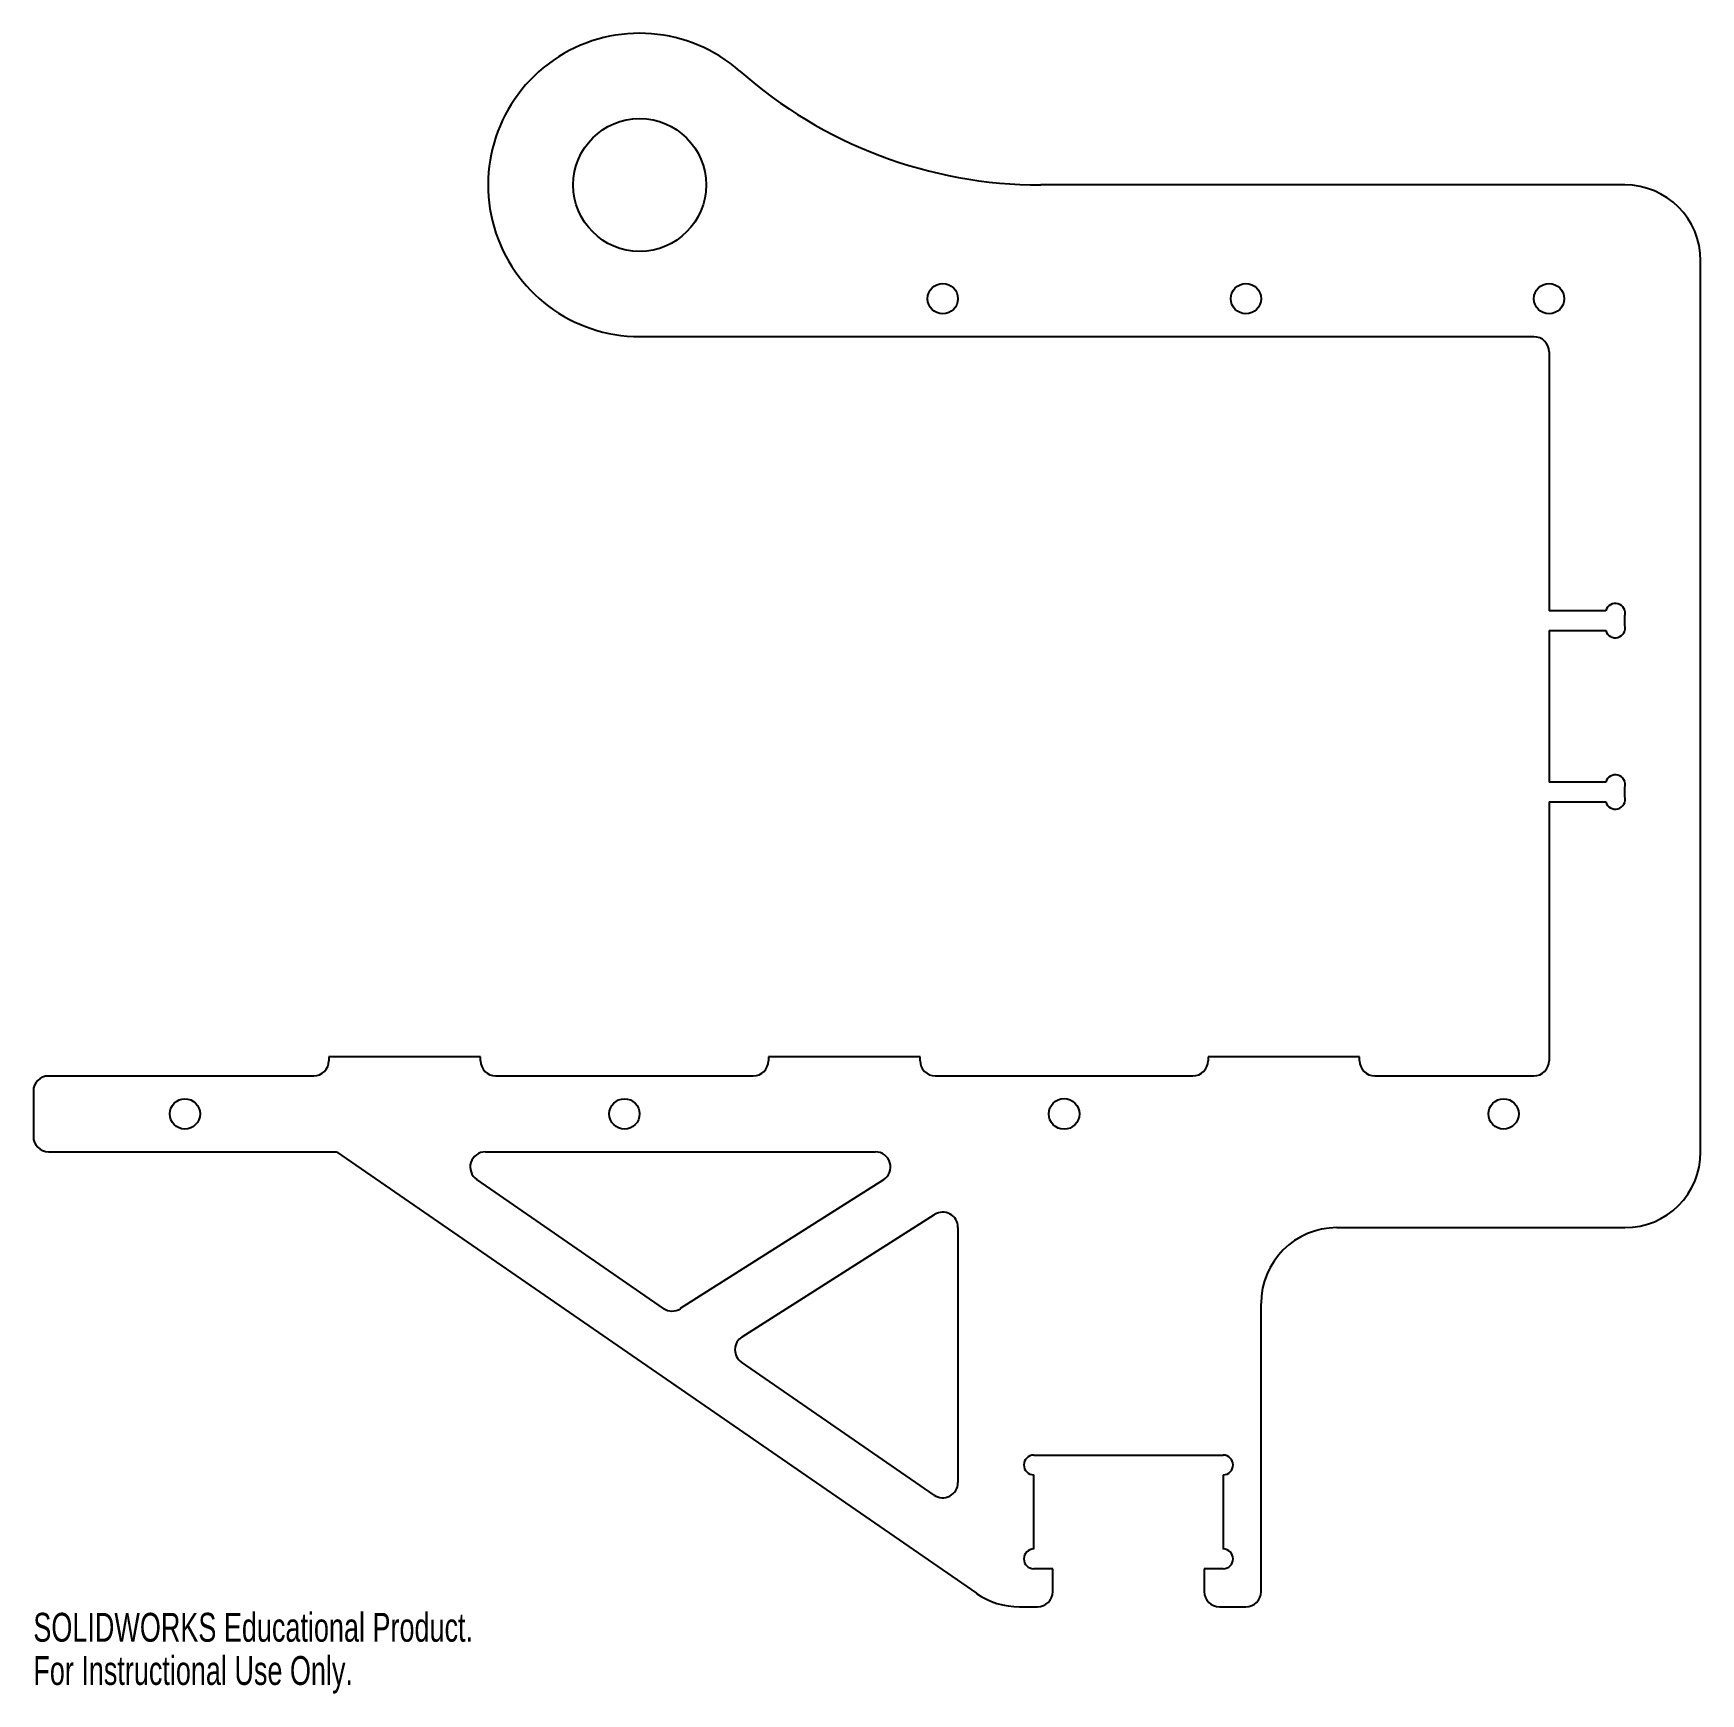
# Model space of a CAD drawing. Header units: inches. Extents: x -11 to 0, y -6.5 to 4.4.
import ezdxf

# ---------------------------------------------------------------- set-up
doc = ezdxf.new("R2010")
doc.units = ezdxf.units.IN
doc.header["$MEASUREMENT"] = 0
doc.styles.add('SLDTEXTSTYLE0', font='TXT', dxfattribs={"width": 0.7})

msp = doc.modelspace()

# ---------------------------------------------------------------- linework, layer by layer
at = {"color": 7, "linetype": 'Continuous', "lineweight": 25}
for p, q in [((-0.5, 3.438), (-4.354, 3.438)), ((0, -2.938), (0, 2.938)), ((-7, 2.438), (-1.1, 2.438)), ((-1, 2.337), (-1, 0.63)), ((-0.625, 0.63), (-1, 0.63)), ((-0.5, 0.535), (-0.5, 0.595)), ((-1, 0.5), (-0.625, 0.5)), ((-1, 0.5), (-1, -0.5)), ((-0.625, -0.5), (-1, -0.5)), ((-0.5, -0.595), (-0.5, -0.535)), ((-1, -0.63), (-0.625, -0.63)), ((-1, -0.63), (-1, -2.337)), ((-8.05, -2.312), (-9.05, -2.312)), ((-9.05, -2.312), (-9.05, -2.337)), ((-8.05, -2.337), (-8.05, -2.312)), ((-5.15, -2.312), (-6.15, -2.312)), ((-6.15, -2.312), (-6.15, -2.337)), ((-5.15, -2.337), (-5.15, -2.312)), ((-2.25, -2.312), (-3.25, -2.312)), ((-3.25, -2.312), (-3.25, -2.337)), ((-2.25, -2.337), (-2.25, -2.312)), ((-9.15, -2.438), (-10.9, -2.438)), ((-6.25, -2.438), (-7.95, -2.438)), ((-3.35, -2.438), (-5.05, -2.438)), ((-1.1, -2.438), (-2.15, -2.438)), ((-11, -2.538), (-11, -2.837)), ((-10.9, -2.938), (-9, -2.938)), ((-9, -2.938), (-4.778, -5.849)), ((-8.018, -2.938), (-5.445, -2.938)), ((-6.842, -3.97), (-8.075, -3.12)), ((-5.392, -3.122), (-6.732, -3.972)), ((-6.324, -4.158), (-5.054, -3.352)), ((-4.9, -3.436), (-4.9, -5.119)), ((-2.4, -3.438), (-0.5, -3.438)), ((-2.9, -5.838), (-2.9, -3.938)), ((-5.057, -5.201), (-6.328, -4.325)), ((-4.4, -4.938), (-3.15, -4.938)), ((-4.4, -5.558), (-4.4, -5.067)), ((-3.15, -5.067), (-3.15, -5.558)), ((-4.275, -5.688), (-4.4, -5.688)), ((-4.275, -5.838), (-4.275, -5.688)), ((-3.15, -5.688), (-3.275, -5.688)), ((-3.275, -5.688), (-3.275, -5.838)), ((-4.494, -5.938), (-4.375, -5.938)), ((-3.175, -5.938), (-3, -5.938))]:
    msp.add_line(p, q, dxfattribs=at)
for centre, radius in [((-7, 3.438), 0.438), ((-5, 2.688), 0.1), ((-3, 2.688), 0.1), ((-1, 2.688), 0.1), ((-10, -2.688), 0.1), ((-7.1, -2.688), 0.1), ((-4.2, -2.688), 0.101), ((-1.3, -2.688), 0.1)]:
    msp.add_circle(centre, radius, dxfattribs=at)
for centre, radius, start, end in [((-7, 3.438), 1, 48.5904, 270), ((-4.354, 6.438), 3, 228.5904, 270), ((-0.5, 2.938), 0.5, 0, 90), ((-1.1, 2.337), 0.1, 0, 90), ((-0.563, 0.613), 0.065, 344.3815, 164.3815), ((-0.563, 0.517), 0.065, 195.6185, 15.6185), ((-0.563, -0.517), 0.065, 344.3815, 164.3815), ((-0.563, -0.613), 0.065, 195.6185, 15.6185), ((-9.15, -2.337), 0.1, 270, 0), ((-7.95, -2.337), 0.1, 180, 270), ((-6.25, -2.337), 0.1, 270, 0), ((-5.05, -2.337), 0.1, 180, 270), ((-3.35, -2.337), 0.1, 270, 0), ((-2.15, -2.337), 0.1, 180, 270), ((-1.1, -2.337), 0.1, 270, 0), ((-10.9, -2.538), 0.1, 90, 180), ((-10.9, -2.837), 0.1, 180, 270), ((-8.018, -3.038), 0.1, 90, 235.4077), ((-5.445, -3.038), 0.1, 302.4026, 90), ((-0.5, -2.938), 0.5, 270, 0), ((-5, -3.436), 0.1, 0, 122.4026), ((-2.4, -3.938), 0.5, 90, 180), ((-6.785, -3.888), 0.1, 235.4077, 302.4026), ((-6.271, -4.243), 0.1, 122.4026, 235.4077), ((-4.4, -5.003), 0.065, 90, 270), ((-3.15, -5.003), 0.065, 270, 90), ((-5, -5.119), 0.1, 235.4077, 0), ((-4.4, -5.622), 0.065, 90, 270), ((-3.15, -5.622), 0.065, 270, 90), ((-4.494, -5.438), 0.5, 235.4077, 270), ((-4.375, -5.838), 0.1, 270, 0), ((-3.175, -5.838), 0.1, 180, 270), ((-3, -5.838), 0.1, 270, 0)]:
    msp.add_arc(centre, radius, start, end, dxfattribs=at)

# ---------------------------------------------------------------- texts
at = {"color": 7, "linetype": 'Continuous', "char_height": 0.1903, "attachment_point": 1, "style": 'SLDTEXTSTYLE0'}
for s, insert in [('SOLIDWORKS Educational Product.', (-11, -5.978)), ('For Instructional Use Only.', (-11, -6.263))]:
    msp.add_mtext(s, dxfattribs=dict(at, insert=insert))

doc.saveas('drawing.dxf')
